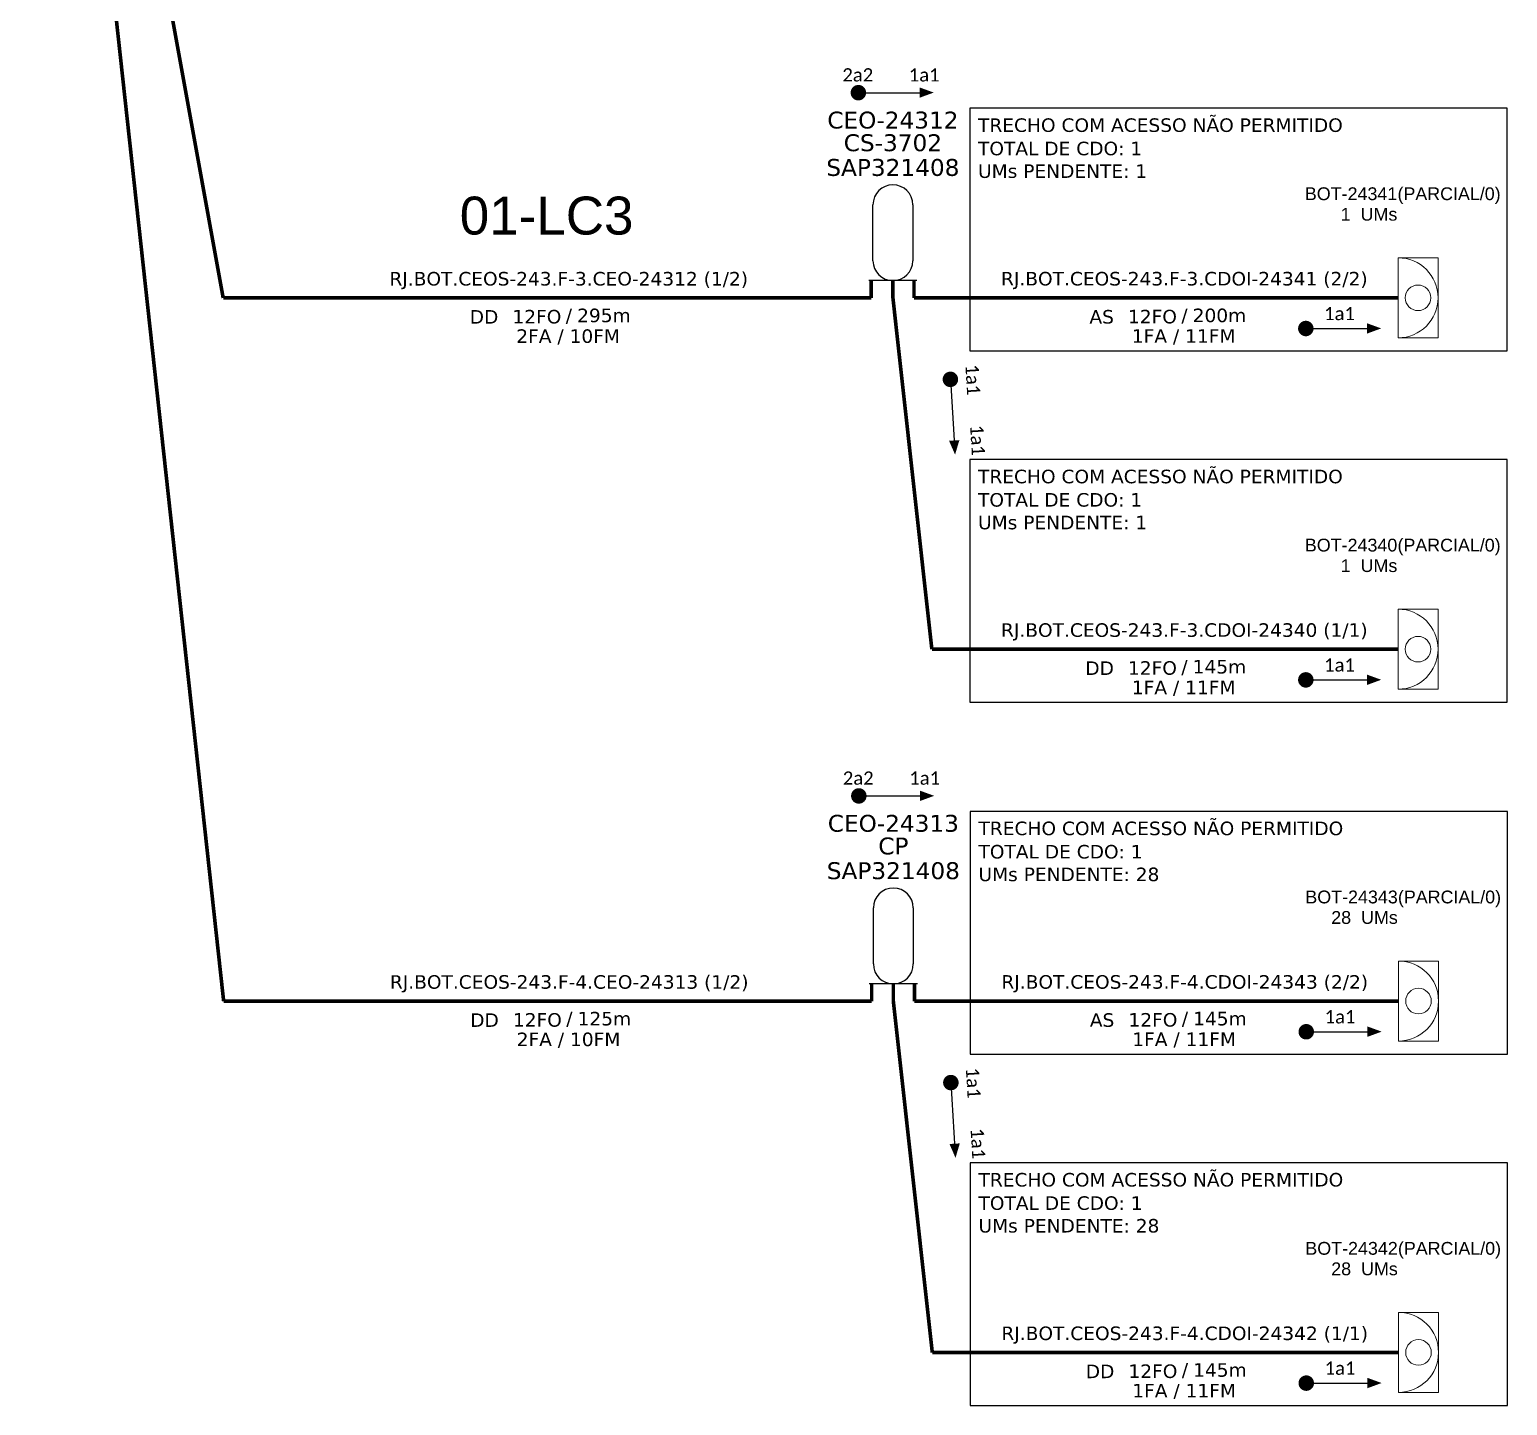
# Model space of a CAD drawing. Header units: millimetres. Extents: x 11891 to 13705, y -3602 to -1984.
# Drawn here: x 11939.2 to 12321.1, y -3602 to -3246.7 of the extents above; entities that cross this region are included whole.
import ezdxf
from ezdxf.enums import TextEntityAlignment as Align

# ---------------------------------------------------------------- set-up
doc = ezdxf.new("R2010")
doc.units = ezdxf.units.MM
doc.header["$MEASUREMENT"] = 0
doc.linetypes.add('ARILSUPP', pattern=[2.98, 1.42, -0.71, 0.14, -0.71])
for name, color, linetype, lineweight in [("20.0-LEGENDA DOS CDO'S", 1, 'Continuous', 0), ('20.1-CDO_INTERIOR', 1, 'Continuous', 0), ('40.1-ETIQUETAS', 1, 'Continuous', 20)]:
    doc.layers.add(name, color=color, linetype=linetype, lineweight=lineweight)
for name, color, linetype in [('20.4-CEOS', 1, 'Continuous'), ('CAP a instalar', 1, 'Continuous'), ('LC1', 3, 'Continuous'), ('SETA', 7, 'Continuous')]:
    doc.layers.add(name, color=color, linetype=linetype)
doc.styles.add('ARIAL', font='arial.ttf')
doc.styles.add('siredit', font='verdana.ttf')
doc.linetypes.add('FENCELINE1', pattern='A,0.25,-0.1,[133,ltypeshp.shx,S=0.1,R=0,X=-0.1,Y=0],-0.1,1', length=1.45)

# ---------------------------------------------------------------- blocks, each defined once
blk = doc.blocks.new('ETIQUETA_RS5F')
at = {"layer": '40.1-ETIQUETAS', "color": 0, "style": 'siredit'}
blk.add_text('/', height=1.5, dxfattribs=at).set_placement((1.55, -1.95), align=Align.MIDDLE_RIGHT)
for tag, p in [('ETIQUETA_R_PRIMARIA', (1.18, 4.1)), ('ETIQUETA_R_SECUNDARIA', (1.18, 2.1)), ('F_ATIVAS/F_MORTAS', (1.11, -4.24))]:
    blk.add_attdef(tag, text='', height=1.5, dxfattribs=at).set_placement(p, align=Align.MIDDLE_CENTER)
for tag, p in [('TIPO_CABO', (-6.62, -2.12)), ('CAP_CABO', (0.37, -2.09))]:
    blk.add_attdef(tag, text='', height=1.5, dxfattribs=at).set_placement(p, align=Align.MIDDLE_RIGHT)
blk.add_attdef('METROS', text='', height=1.5, dxfattribs=at).set_placement((2.11, -1.95), align=Align.MIDDLE_LEFT)
for tag, p in [('FUSÃO_1', (0.82, -8.39)), ('FUSÃO_2', (0.82, -10.6)), ('FUSÃO_3', (0.82, -12.93)), ('FUSÃO_4', (0.82, -15.14)), ('FUSÃO_5', (0.82, -17.16))]:
    blk.add_attdef(tag, text='', height=1.5, dxfattribs=at).set_placement(p, align=Align.CENTER)
blk = doc.blocks.new('CDOI_INT')
at = {"layer": '20.1-CDO_INTERIOR', "color": 0, "lineweight": 18}
blk.add_lwpolyline([(4.25, -4.25), (4.25, 4.25), (0, 4.25), (0, -4.25)], close=True, dxfattribs=at)
blk.add_circle((2.12, 0), 1.36, dxfattribs=at)
blk.add_arc((0, 0), 4.25, 270, 90, dxfattribs=at)
at = {"layer": "20.0-LEGENDA DOS CDO'S", "color": 0, "style": 'ARIAL'}
for tag, p in [('CDO_N', (-0.08, 10.38)), ('SPLITER_1', (21.18, 10.38)), ('SURVEY', (-0.08, 8.2)), ('SPLITER_2', (21.19, 8.68)), ('SAP', (-0.08, 6.23)), ('1:XX', (5.94, -2.22)), ('UMS', (5.94, -4.24))]:
    blk.add_attdef(tag, p, '', height=1.36, dxfattribs=at)
blk.add_attdef('FIBRAS_UTILIZADAS', text='', height=1.36, dxfattribs=at).set_placement((15.34, 10.38), align=Align.CENTER)

msp = doc.modelspace()

# ---------------------------------------------------------------- linework, layer by layer
at = {"const_width": 2, "elevation": 2}
for points in [[(12152.35, -3262.97, 1), (12154.35, -3262.97, 1)], [(12267.97, -3323.88, 1), (12269.97, -3323.88, 1)], [(12177.07, -3336.01, 1), (12177.19, -3338.01, 1)], [(12267.97, -3414.63, 1), (12269.97, -3414.63, 1)], [(12152.47, -3444.6, 1), (12154.47, -3444.6, 1)], [(12268.08, -3505.51, 1), (12270.08, -3505.51, 1)], [(12177.19, -3517.64, 1), (12177.31, -3519.64, 1)], [(12268.08, -3596.26, 1), (12270.08, -3596.26, 1)]]:
    msp.add_lwpolyline(points, format="xyb", close=True, dxfattribs=at)
at = {"color": 3, "elevation": 2}
for points in [[(12182.11, -3266.97), (12182.11, -3329.64), (12320.95, -3329.64), (12320.95, -3266.97), (12182.11, -3266.97)], [(12182.11, -3357.72), (12182.11, -3420.39), (12320.95, -3420.39), (12320.95, -3357.72), (12182.11, -3357.72)], [(12182.23, -3448.6), (12182.23, -3511.27), (12321.06, -3511.27), (12321.06, -3448.6), (12182.23, -3448.6)], [(12182.23, -3539.35), (12182.23, -3602.02), (12321.06, -3602.02), (12321.06, -3539.35), (12182.23, -3539.35)]]:
    msp.add_lwpolyline(points, dxfattribs=at)
at = {"layer": '20.4-CEOS'}
for p, q in [((12157.12, -3306.36, 2), (12157.12, -3291.91, 2)), ((12167.43, -3291.91, 2), (12167.43, -3306.36, 2)), ((12168.49, -3311.51, 2), (12156.06, -3311.51, 2))]:
    msp.add_line(p, q, dxfattribs=at)
at = {"layer": '20.4-CEOS', "color": 8}
for p, q in [((12157.24, -3487.99, 2), (12157.24, -3473.54, 2)), ((12167.55, -3473.54, 2), (12167.55, -3487.99, 2)), ((12168.61, -3493.14, 2), (12156.18, -3493.14, 2))]:
    msp.add_line(p, q, dxfattribs=at)
at = {"layer": '20.4-CEOS'}
for centre, start, end in [((12162.27, -3291.91, 2), 0, 180), ((12162.27, -3306.36, 2), 180, 0)]:
    msp.add_arc(centre, 5.15, start, end, dxfattribs=at)
at = {"layer": '20.4-CEOS', "color": 8}
for centre, start, end in [((12162.39, -3473.54, 2), 0, 180), ((12162.39, -3487.99, 2), 180, 0)]:
    msp.add_arc(centre, 5.15, start, end, dxfattribs=at)
at = {"layer": 'CAP a instalar', "color": 8, "ltscale": 7, "const_width": 0.933, "elevation": 2}
for points in [[(11989.35, -3497.61), (11939.66, -3043.32)], [(12162.28, -3315.98), (12162.28, -3311.51)], [(12172.34, -3406.73), (12162.28, -3315.98)], [(12172.34, -3406.73), (12292.79, -3406.7)], [(12156.79, -3497.61), (12156.79, -3493.14)], [(12162.39, -3497.61), (12162.39, -3493.14)], [(12167.84, -3497.61), (12167.84, -3493.14)], [(11989.35, -3497.61), (12156.79, -3497.61)], [(12172.45, -3588.36), (12162.39, -3497.61)], [(12167.84, -3497.58), (12292.9, -3497.58)], [(12172.45, -3588.36), (12292.9, -3588.33)]]:
    msp.add_lwpolyline(points, dxfattribs=at)
at = {"layer": 'CAP a instalar', "ltscale": 7, "const_width": 0.933, "elevation": 2}
for points in [[(11939.66, -3043.32), (11989.23, -3315.98)], [(11989.23, -3315.98), (12156.68, -3315.98)]]:
    msp.add_lwpolyline(points, dxfattribs=at)
at = {"layer": 'CAP a instalar', "linetype": 'FENCELINE1', "ltscale": 7, "const_width": 0.933, "elevation": 2}
msp.add_lwpolyline([(12156.68, -3315.98), (12156.68, -3311.51)], dxfattribs=at)
at = {"layer": 'CAP a instalar', "color": 8, "linetype": 'FENCELINE1', "ltscale": 7, "const_width": 0.933, "elevation": 2}
for points in [[(12167.73, -3315.98), (12167.73, -3311.51)], [(12167.73, -3315.95), (12292.79, -3315.95)]]:
    msp.add_lwpolyline(points, dxfattribs=at)
at = {"layer": 'SETA', "elevation": 2}
for points in [[(12153.35, -3262.97), (12170.54, -3262.97)], [(12153.35, -3262.97), (12170.54, -3262.97)], [(12268.97, -3323.88), (12286.16, -3323.88)], [(12177.13, -3337.01), (12178.17, -3354.17)], [(12268.97, -3414.63), (12286.16, -3414.63)], [(12153.47, -3444.6), (12170.66, -3444.6)], [(12153.47, -3444.6), (12170.66, -3444.6)], [(12269.08, -3505.51), (12286.28, -3505.51)], [(12177.25, -3518.64), (12178.29, -3535.8)], [(12269.08, -3596.26), (12286.28, -3596.26)]]:
    msp.add_lwpolyline(points, dxfattribs=at)
at = {"layer": 'SETA'}
for points in [[(12169.16, -3261.61, 2), (12172.82, -3262.94, 2), (12169.16, -3264.28, 2)], [(12169.16, -3261.61, 2), (12172.82, -3262.94, 2), (12169.16, -3264.28, 2)], [(12284.78, -3322.52, 2), (12288.45, -3323.85, 2), (12284.78, -3325.19, 2)], [(12179.45, -3352.71, 2), (12178.34, -3356.45, 2), (12176.78, -3352.87, 2)], [(12284.78, -3413.27, 2), (12288.45, -3414.6, 2), (12284.78, -3415.94, 2)], [(12169.28, -3443.24, 2), (12172.94, -3444.57, 2), (12169.28, -3445.91, 2)], [(12169.28, -3443.24, 2), (12172.94, -3444.57, 2), (12169.28, -3445.91, 2)], [(12284.9, -3504.15, 2), (12288.56, -3505.48, 2), (12284.9, -3506.82, 2)], [(12179.56, -3534.34, 2), (12178.45, -3538.08, 2), (12176.9, -3534.5, 2)], [(12284.9, -3594.9, 2), (12288.56, -3596.23, 2), (12284.9, -3597.57, 2)]]:
    msp.add_solid(points, dxfattribs=at)

# ---------------------------------------------------------------- block references
at = {"layer": '20.1-CDO_INTERIOR', "color": 8, "ltscale": 11}
ref = msp.add_blockref('CDOI_INT', (12292.81, -3315.95, 2), dxfattribs=dict(at, xscale=2.430832509970058, yscale=2.430832509970058, zscale=2.430832509970058))
ref.add_attrib('CDO_N', 'BOT-24341', dxfattribs={"layer": "20.0-LEGENDA DOS CDO'S", "color": 8, "height": 3.307, "style": 'ARIAL'}).set_placement((12292.6, -3290.72, 2), align=Align.RIGHT)
ref.add_attrib('FIBRAS_UTILIZADAS', '    (PARCIAL/0)', dxfattribs={"layer": "20.0-LEGENDA DOS CDO'S", "color": 8, "height": 3.3, "style": 'ARIAL'}).set_placement((12303.42, -3290.72, 2), align=Align.CENTER)
ref.add_attrib('SURVEY', '1  UMs', dxfattribs={"layer": "20.0-LEGENDA DOS CDO'S", "color": 8, "height": 3.307, "style": 'ARIAL'}).set_placement((12292.62, -3296.02, 2), align=Align.RIGHT)
ref = msp.add_blockref('CDOI_INT', (12292.81, -3406.7, 2), dxfattribs=dict(at, xscale=2.430832509970058, yscale=2.430832509970058, zscale=2.430832509970058))
ref.add_attrib('CDO_N', 'BOT-24340', dxfattribs={"layer": "20.0-LEGENDA DOS CDO'S", "color": 8, "height": 3.307, "style": 'ARIAL'}).set_placement((12292.6, -3381.47, 2), align=Align.RIGHT)
ref.add_attrib('FIBRAS_UTILIZADAS', '    (PARCIAL/0)', dxfattribs={"layer": "20.0-LEGENDA DOS CDO'S", "color": 8, "height": 3.3, "style": 'ARIAL'}).set_placement((12303.42, -3381.47, 2), align=Align.CENTER)
ref.add_attrib('SURVEY', '1  UMs', dxfattribs={"layer": "20.0-LEGENDA DOS CDO'S", "color": 8, "height": 3.307, "style": 'ARIAL'}).set_placement((12292.62, -3386.77, 2), align=Align.RIGHT)
ref = msp.add_blockref('CDOI_INT', (12292.92, -3497.58, 2), dxfattribs=dict(at, xscale=2.430832509970058, yscale=2.430832509970058, zscale=2.430832509970058))
ref.add_attrib('CDO_N', 'BOT-24343', dxfattribs={"layer": "20.0-LEGENDA DOS CDO'S", "color": 8, "height": 3.307, "style": 'ARIAL'}).set_placement((12292.72, -3472.35, 2), align=Align.RIGHT)
ref.add_attrib('FIBRAS_UTILIZADAS', '    (PARCIAL/0)', dxfattribs={"layer": "20.0-LEGENDA DOS CDO'S", "color": 8, "height": 3.3, "style": 'ARIAL'}).set_placement((12303.53, -3472.35, 2), align=Align.CENTER)
ref.add_attrib('SURVEY', '28  UMs', dxfattribs={"layer": "20.0-LEGENDA DOS CDO'S", "color": 8, "height": 3.307, "style": 'ARIAL'}).set_placement((12292.73, -3477.65, 2), align=Align.RIGHT)
ref = msp.add_blockref('CDOI_INT', (12292.92, -3588.33, 2), dxfattribs=dict(at, xscale=2.430832509970058, yscale=2.430832509970058, zscale=2.430832509970058))
ref.add_attrib('CDO_N', 'BOT-24342', dxfattribs={"layer": "20.0-LEGENDA DOS CDO'S", "color": 8, "height": 3.307, "style": 'ARIAL'}).set_placement((12292.72, -3563.1, 2), align=Align.RIGHT)
ref.add_attrib('FIBRAS_UTILIZADAS', '    (PARCIAL/0)', dxfattribs={"layer": "20.0-LEGENDA DOS CDO'S", "color": 8, "height": 3.3, "style": 'ARIAL'}).set_placement((12303.53, -3563.1, 2), align=Align.CENTER)
ref.add_attrib('SURVEY', '28  UMs', dxfattribs={"layer": "20.0-LEGENDA DOS CDO'S", "color": 8, "height": 3.307, "style": 'ARIAL'}).set_placement((12292.73, -3568.4, 2), align=Align.RIGHT)
at = {"layer": '40.1-ETIQUETAS'}
ref = msp.add_blockref('ETIQUETA_RS5F', (12075.75, -3315.93, 2), dxfattribs=dict(at, xscale=2.33279996999954, yscale=2.33279996999954, zscale=2.33279996999954))
ref.add_attrib('ETIQUETA_R_SECUNDARIA', 'RJ.BOT.CEOS-243.F-3.CEO-24312 (1/2)', dxfattribs={"color": 0, "height": 3.4992, "style": 'siredit'}).set_placement((12078.51, -3311.02, 2), align=Align.MIDDLE_CENTER)
ref.add_attrib('TIPO_CABO', 'DD', dxfattribs={"color": 0, "height": 3.499, "style": 'siredit'}).set_placement((12060.32, -3320.87, 2), align=Align.MIDDLE_RIGHT)
ref.add_attrib('CAP_CABO', '12FO', dxfattribs={"color": 0, "height": 3.499, "style": 'siredit'}).set_placement((12076.61, -3320.82, 2), align=Align.MIDDLE_RIGHT)
ref.add_attrib('METROS', '295m', dxfattribs={"color": 0, "height": 3.499, "style": 'siredit'}).set_placement((12080.68, -3320.49, 2), align=Align.MIDDLE_LEFT)
ref.add_attrib('F_ATIVAS/F_MORTAS', '2FA / 10FM', dxfattribs={"color": 0, "height": 3.499, "style": 'siredit'}).set_placement((12078.35, -3325.84, 2), align=Align.MIDDLE_CENTER)
at = {"layer": '40.1-ETIQUETAS', "color": 8}
ref = msp.add_blockref('ETIQUETA_RS5F', (12234.81, -3315.92, 2), dxfattribs=dict(at, xscale=2.33279996999954, yscale=2.33279996999954, zscale=2.33279996999954))
ref.add_attrib('ETIQUETA_R_SECUNDARIA', 'RJ.BOT.CEOS-243.F-3.CDOI-24341 (2/2)', dxfattribs={"color": 0, "height": 3.4992, "style": 'siredit'}).set_placement((12237.57, -3311.01, 2), align=Align.MIDDLE_CENTER)
ref.add_attrib('TIPO_CABO', 'AS', dxfattribs={"color": 0, "height": 3.499, "style": 'siredit'}).set_placement((12219.38, -3320.85, 2), align=Align.MIDDLE_RIGHT)
ref.add_attrib('CAP_CABO', '12FO', dxfattribs={"color": 0, "height": 3.499, "style": 'siredit'}).set_placement((12235.66, -3320.8, 2), align=Align.MIDDLE_RIGHT)
ref.add_attrib('METROS', '200m', dxfattribs={"color": 0, "height": 3.499, "style": 'siredit'}).set_placement((12239.73, -3320.48, 2), align=Align.MIDDLE_LEFT)
ref.add_attrib('F_ATIVAS/F_MORTAS', '1FA / 11FM', dxfattribs={"color": 0, "height": 3.499, "style": 'siredit'}).set_placement((12237.4, -3325.82, 2), align=Align.MIDDLE_CENTER)
ref = msp.add_blockref('ETIQUETA_RS5F', (12234.81, -3406.67, 2), dxfattribs=dict(at, xscale=2.33279996999954, yscale=2.33279996999954, zscale=2.33279996999954))
ref.add_attrib('ETIQUETA_R_SECUNDARIA', 'RJ.BOT.CEOS-243.F-3.CDOI-24340 (1/1)', dxfattribs={"color": 0, "height": 3.4992, "style": 'siredit'}).set_placement((12237.57, -3401.76, 2), align=Align.MIDDLE_CENTER)
ref.add_attrib('TIPO_CABO', 'DD', dxfattribs={"color": 0, "height": 3.499, "style": 'siredit'}).set_placement((12219.38, -3411.6, 2), align=Align.MIDDLE_RIGHT)
ref.add_attrib('CAP_CABO', '12FO', dxfattribs={"color": 0, "height": 3.499, "style": 'siredit'}).set_placement((12235.66, -3411.55, 2), align=Align.MIDDLE_RIGHT)
ref.add_attrib('METROS', '145m', dxfattribs={"color": 0, "height": 3.499, "style": 'siredit'}).set_placement((12239.73, -3411.23, 2), align=Align.MIDDLE_LEFT)
ref.add_attrib('F_ATIVAS/F_MORTAS', '1FA / 11FM', dxfattribs={"color": 0, "height": 3.499, "style": 'siredit'}).set_placement((12237.4, -3416.57, 2), align=Align.MIDDLE_CENTER)
ref = msp.add_blockref('ETIQUETA_RS5F', (12075.87, -3497.56, 2), dxfattribs=dict(at, xscale=2.33279996999954, yscale=2.33279996999954, zscale=2.33279996999954))
ref.add_attrib('ETIQUETA_R_SECUNDARIA', 'RJ.BOT.CEOS-243.F-4.CEO-24313 (1/2)', dxfattribs={"color": 0, "height": 3.4992, "style": 'siredit'}).set_placement((12078.63, -3492.65, 2), align=Align.MIDDLE_CENTER)
ref.add_attrib('TIPO_CABO', 'DD', dxfattribs={"color": 0, "height": 3.499, "style": 'siredit'}).set_placement((12060.44, -3502.5, 2), align=Align.MIDDLE_RIGHT)
ref.add_attrib('CAP_CABO', '12FO', dxfattribs={"color": 0, "height": 3.499, "style": 'siredit'}).set_placement((12076.73, -3502.45, 2), align=Align.MIDDLE_RIGHT)
ref.add_attrib('METROS', '125m', dxfattribs={"color": 0, "height": 3.499, "style": 'siredit'}).set_placement((12080.8, -3502.12, 2), align=Align.MIDDLE_LEFT)
ref.add_attrib('F_ATIVAS/F_MORTAS', '2FA / 10FM', dxfattribs={"color": 0, "height": 3.499, "style": 'siredit'}).set_placement((12078.46, -3507.47, 2), align=Align.MIDDLE_CENTER)
ref = msp.add_blockref('ETIQUETA_RS5F', (12234.92, -3497.55, 2), dxfattribs=dict(at, xscale=2.33279996999954, yscale=2.33279996999954, zscale=2.33279996999954))
ref.add_attrib('ETIQUETA_R_SECUNDARIA', 'RJ.BOT.CEOS-243.F-4.CDOI-24343 (2/2)', dxfattribs={"color": 0, "height": 3.4992, "style": 'siredit'}).set_placement((12237.68, -3492.64, 2), align=Align.MIDDLE_CENTER)
ref.add_attrib('TIPO_CABO', 'AS', dxfattribs={"color": 0, "height": 3.499, "style": 'siredit'}).set_placement((12219.49, -3502.48, 2), align=Align.MIDDLE_RIGHT)
ref.add_attrib('CAP_CABO', '12FO', dxfattribs={"color": 0, "height": 3.499, "style": 'siredit'}).set_placement((12235.78, -3502.43, 2), align=Align.MIDDLE_RIGHT)
ref.add_attrib('METROS', '145m', dxfattribs={"color": 0, "height": 3.499, "style": 'siredit'}).set_placement((12239.85, -3502.11, 2), align=Align.MIDDLE_LEFT)
ref.add_attrib('F_ATIVAS/F_MORTAS', '1FA / 11FM', dxfattribs={"color": 0, "height": 3.499, "style": 'siredit'}).set_placement((12237.52, -3507.45, 2), align=Align.MIDDLE_CENTER)
ref = msp.add_blockref('ETIQUETA_RS5F', (12234.92, -3588.3, 2), dxfattribs=dict(at, xscale=2.33279996999954, yscale=2.33279996999954, zscale=2.33279996999954))
ref.add_attrib('ETIQUETA_R_SECUNDARIA', 'RJ.BOT.CEOS-243.F-4.CDOI-24342 (1/1)', dxfattribs={"color": 0, "height": 3.4992, "style": 'siredit'}).set_placement((12237.68, -3583.39, 2), align=Align.MIDDLE_CENTER)
ref.add_attrib('TIPO_CABO', 'DD', dxfattribs={"color": 0, "height": 3.499, "style": 'siredit'}).set_placement((12219.49, -3593.23, 2), align=Align.MIDDLE_RIGHT)
ref.add_attrib('CAP_CABO', '12FO', dxfattribs={"color": 0, "height": 3.499, "style": 'siredit'}).set_placement((12235.78, -3593.18, 2), align=Align.MIDDLE_RIGHT)
ref.add_attrib('METROS', '145m', dxfattribs={"color": 0, "height": 3.499, "style": 'siredit'}).set_placement((12239.85, -3592.86, 2), align=Align.MIDDLE_LEFT)
ref.add_attrib('F_ATIVAS/F_MORTAS', '1FA / 11FM', dxfattribs={"color": 0, "height": 3.499, "style": 'siredit'}).set_placement((12237.52, -3598.2, 2), align=Align.MIDDLE_CENTER)

# ---------------------------------------------------------------- texts
at = {"color": 3, "style": 'siredit'}
for s, p in [('TRECHO COM ACESSO NÃO PERMITIDO', (12184.27, -3273.1, 2)), ('TOTAL DE CDO: 1', (12184.27, -3279.13, 2)), ('UMs PENDENTE: 1', (12184.27, -3284.98, 2)), ('TRECHO COM ACESSO NÃO PERMITIDO', (12184.27, -3363.85, 2)), ('TOTAL DE CDO: 1', (12184.27, -3369.88, 2)), ('UMs PENDENTE: 1', (12184.27, -3375.73, 2)), ('TRECHO COM ACESSO NÃO PERMITIDO', (12184.39, -3454.73, 2)), ('TOTAL DE CDO: 1', (12184.39, -3460.76, 2)), ('UMs PENDENTE: 28', (12184.39, -3466.61, 2)), ('TRECHO COM ACESSO NÃO PERMITIDO', (12184.39, -3545.48, 2)), ('TOTAL DE CDO: 1', (12184.39, -3551.51, 2)), ('UMs PENDENTE: 28', (12184.39, -3557.36, 2))]:
    msp.add_text(s, height=3.4992, dxfattribs=at).set_placement(p)
at = {"color": 0, "char_height": 3.4214, "width": 50.7176, "attachment_point": 5}
for s, insert in [('\\C7;\\fCalibri|b0|i0|c0|p34;2a2', (12153.2, -3258.38, 2)), ('\\C7;\\fCalibri|b0|i0|c0|p34;1a1', (12170.36, -3258.38, 2)), ('\\C7;\\fCalibri|b0|i0|c0|p34;1a1', (12277.68, -3320.03, 2)), ('\\C7;\\fCalibri|b0|i0|c0|p34;1a1', (12277.68, -3410.78, 2)), ('\\C7;\\fCalibri|b0|i0|c0|p34;2a2', (12153.32, -3440.01, 2)), ('\\C7;\\fCalibri|b0|i0|c0|p34;1a1', (12170.48, -3440.01, 2)), ('\\C7;\\fCalibri|b0|i0|c0|p34;1a1', (12277.8, -3501.66, 2)), ('\\C7;\\fCalibri|b0|i0|c0|p34;1a1', (12277.8, -3592.41, 2))]:
    msp.add_mtext(s, dxfattribs=dict(at, insert=insert))
at = {"color": 0, "char_height": 3.4214, "width": 50.7176, "attachment_point": 5, "rotation": 273.4639}
for insert in [(12182.92, -3337.11, 2), (12184.14, -3352.75, 2), (12183.04, -3518.74, 2), (12184.26, -3534.38, 2)]:
    msp.add_mtext('\\C7;\\fCalibri|b0|i0|c0|p34;1a1', dxfattribs=dict(at, insert=insert))
at = {"layer": '20.4-CEOS', "style": 'siredit'}
for tag, text, height, p in [('CEO-24312', 'CEOSXXX', 4.365, (12162.27, -3267.86, 2)), ('CS-3702', '', 4.37, (12162.27, -3273.71, 2)), ('SAP321408', '', 4.37, (12162.27, -3280.09, 2))]:
    msp.add_attdef(tag, text=text, height=height, dxfattribs=at).set_placement(p, align=Align.TOP_CENTER)
at = {"layer": '20.4-CEOS', "color": 8, "style": 'siredit'}
for tag, text, height, p in [('CEO-24313', 'CEOSXXX', 4.365, (12162.39, -3449.49, 2)), ('CP', '', 4.37, (12162.39, -3455.34, 2)), ('SAP321408', '', 4.37, (12162.39, -3461.72, 2))]:
    msp.add_attdef(tag, text=text, height=height, dxfattribs=at).set_placement(p, align=Align.TOP_CENTER)
at = {"layer": 'LC1', "linetype": 'ARILSUPP', "style": 'ARIAL'}
msp.add_text('01-LC3', height=9.8, dxfattribs=at).set_placement((12072.8, -3294.71, 2), align=Align.MIDDLE_CENTER)

doc.saveas('drawing.dxf')
